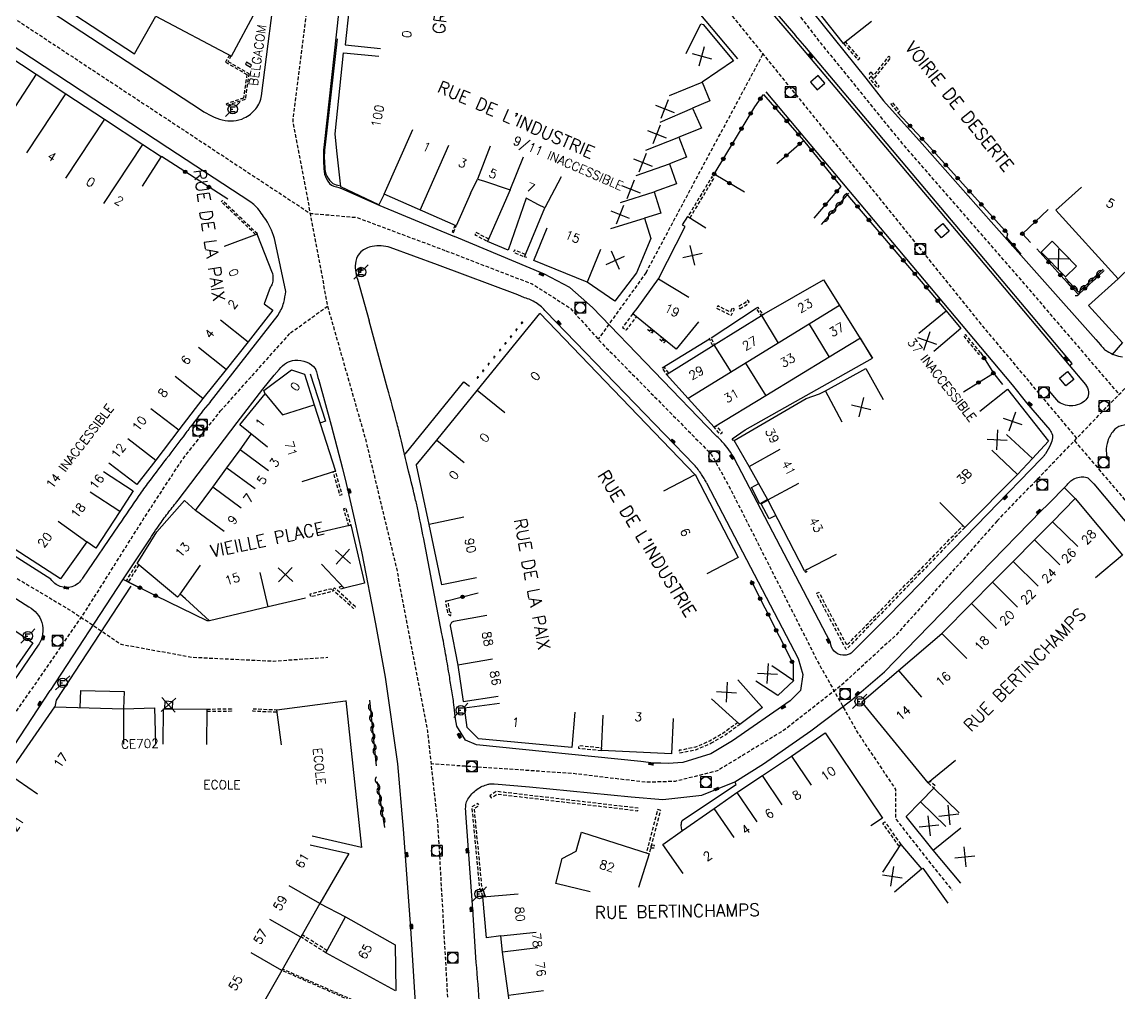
# Model space of a CAD drawing. Header units: millimetres. Extents: x 155999 to 157000, y 122000 to 123000.
# Drawn here: x 156388.5 to 156543.5, y 122399.7 to 122537 of the extents above; entities that cross this region are included whole.
import ezdxf
from ezdxf.enums import TextEntityAlignment as Align

# ---------------------------------------------------------------- set-up
doc = ezdxf.new("R2010")
doc.units = ezdxf.units.MM
doc.linetypes.add('DASHED', pattern=[0.75, 0.5, -0.25])
doc.layers.get('0').update_dxf_attribs({"linetype": 'CONTINUOUS'})
for name, color, linetype in [('W0001', 6, 'DASHED'), ('W0008', 7, 'CONTINUOUS'), ('W0017', 7, 'CONTINUOUS'), ('W0100', 7, 'CONTINUOUS'), ('W0112', 1, 'DASHED'), ('W0310', 3, 'CONTINUOUS'), ('W0322', 7, 'CONTINUOUS'), ('W0400', 7, 'CONTINUOUS'), ('W0420', 7, 'CONTINUOUS'), ('W0471', 7, 'CONTINUOUS'), ('W0984', 7, 'CONTINUOUS'), ('W0989', 7, 'CONTINUOUS'), ('W0991', 7, 'CONTINUOUS'), ('W1102', 7, 'CONTINUOUS')]:
    doc.layers.add(name, color=color, linetype=linetype)
doc.styles.get("Standard").update_dxf_attribs({"font": 'romans.shx', "width": 0.85})

# ---------------------------------------------------------------- blocks, each defined once
blk = doc.blocks.new('t322o')
at = {"color": 0, "linetype": 'Continuous'}
for radius in [0.25, 0.15]:
    blk.add_circle((0, 0), radius, dxfattribs=at)
blk = doc.blocks.new('T400')
for p, q in [((-0.15, 0.3), (0.15, 0.3)), ((-0.15, -0.25), (-0.15, 0.3)), ((-0.15, 0.15), (0.15, 0.15)), ((-0.15, 0), (0.15, 0)), ((0.15, 0.3), (0.15, -0.25)), ((-0.15, -0.15), (0.15, -0.15)), ((-0.15, -0.25), (-0.15, -0.3)), ((-0.15, -0.3), (0.15, -0.3)), ((0.15, -0.3), (0.15, -0.25))]:
    blk.add_line(p, q)
blk = doc.blocks.new('T420')
for p, q in [((0.75, 0.75), (-0.75, 0.75)), ((-0.75, 0.75), (-0.75, -0.75)), ((0.75, 0.75), (0.75, -0.75)), ((0.75, -0.75), (-0.75, -0.75))]:
    blk.add_line(p, q)
blk.add_ellipse((0, 0), major_axis=(-0.53, 0.53), ratio=1, start_param=3.926991, end_param=10.210176)
blk = doc.blocks.new('t991o')
at = {"color": 0, "linetype": 'Continuous'}
for p, q in [((-1, 1), (1, -1)), ((-1, -1), (1, 1))]:
    blk.add_line(p, q, dxfattribs=at)
blk = doc.blocks.new('t310o')
at = {"color": 0, "linetype": 'Continuous'}
for centre, start, end in [((-0.5, 0.38), 216.8699, 323.1304), ((0.5, -0.37), 36.8699, 143.1303)]:
    blk.add_arc(centre, 0.625, start, end, dxfattribs=at)
blk = doc.blocks.new('T471')
for p, q in [((-0.333334, 0.333334), (-0.333334, -0.333334)), ((-0.333334, 0.333334), (0.333334, 0.333334)), ((-0.333334, 0), (0, 0)), ((0.500001, 0.500001), (1.000002, 1.000002)), ((-0.500001, -0.500001), (-1.000002, -1.000002)), ((-0.333334, -0.333334), (0.333334, -0.333334))]:
    blk.add_line(p, q)
blk.add_ellipse((0, 0), major_axis=(0.471405, 0.471405), ratio=1, start_param=5.4977871438, end_param=11.780972451)

msp = doc.modelspace()

# ---------------------------------------------------------------- linework, layer by layer
at = {"layer": 'W0001', "flags": 128}
for points in [[(156499.08, 122773.13), (156495.41, 122753.34), (156470.42, 122681.22), (156460.25, 122652.24), (156441.16, 122598.69), (156438.63, 122591.79), (156435.59, 122580.56), (156432.54, 122569.33), (156426.77, 122523.01), (156429.23, 122509.94), (156431.69, 122496.81), (156431.69, 122496.81)], [(156294.54, 122598.73), (156429.23, 122509.94), (156435.82, 122509.36), (156448.41, 122504.65), (156448.41, 122504.65)], [(156537.57, 122478.15), (156523.89, 122494.47), (156500.07, 122524.06), (156472.91, 122557.6), (156467.03, 122563.77)], [(156478.22, 122563.65), (156483.08, 122557.1), (156490.96, 122547.53), (156501.22, 122534.18), (156512.79, 122519.93), (156530.15, 122499.96), (156543.53, 122484.34)], [(156526.3, 122466.45), (156547.35, 122488.3), (156570.71, 122513.16), (156604.47, 122550.88), (156610.46, 122558.37)], [(156476.7, 122501.57), (156493.24, 122532.49)], [(156448.41, 122504.65), (156460.61, 122499.96), (156465.96, 122496.56), (156470.34, 122491.69), (156485.92, 122475.88), (156488.6, 122471.01), (156501.02, 122446.44), (156506.62, 122436.47), (156511.96, 122428.5), (156511.96, 122424.34), (156517.39, 122417.42), (156519.91, 122414.27)], [(156476.7, 122501.57), (156469.93, 122492.15)], [(156426.45, 122493.03), (156431.69, 122496.81)], [(156431.69, 122496.81), (156437.04, 122478.04), (156441.42, 122459.79), (156445.81, 122436.68), (156447.27, 122423.3), (156448.94, 122393.73), (156448.45, 122384.24), (156447.24, 122375.24), (156444.07, 122363.07)], [(156416.54, 122481.96), (156426.45, 122493.03)], [(156287.57, 122336.11), (156313.3, 122351.35), (156328.55, 122363.1), (156337.93, 122370.63), (156345.09, 122379.81), (156366.45, 122409.65), (156381.7, 122430.76), (156397.55, 122453.8), (156405.64, 122466.65), (156411.15, 122475.1), (156416.54, 122481.96)], [(156537.24, 122477.8), (156562.27, 122448.3), (156596.2, 122408.73)], [(156371.08, 122468.3), (156395.71, 122453.61), (156402.51, 122449.02), (156412.62, 122447.19), (156424.02, 122446.64), (156431.73, 122447.19)], [(156526.3, 122466.45), (156512.08, 122450.37), (156504.29, 122443.21), (156496.26, 122436.91), (156486.75, 122431.11), (156480.81, 122429.63), (156476.74, 122429.5), (156466.36, 122430.74), (156446.31, 122432.1)]]:
    msp.add_lwpolyline(points, dxfattribs=at)
at = {"layer": 'W0008', "flags": 128}
for points in [[(156371.38, 122552.43), (156395.61, 122536.49), (156413.89, 122524.54, 0.088), (156416.81, 122523.16, 0.1667), (156419.93, 122523.42, 0.1161), (156421.55, 122524.71, 0.1342), (156422.36, 122526.56), (156424.68, 122544.62), (156426.64, 122560.27, -0.007), (156427.66, 122568.24, -0.0149), (156428.88, 122574.73, -0.0192), (156431.12, 122583.6, -0.0102), (156433.54, 122591.01, 0.0287), (156433.53, 122592.47, 0.1328), (156432.42, 122595.55, 0.0615), (156430.56, 122597.39), (156425.58, 122601.49), (156408.99, 122620.58, -0.0488), (156406, 122624.87, -0.0306), (156403.28, 122630.52, -0.0056), (156401.58, 122634.74), (156401.58, 122634.74)], [(156425.8, 122498.9), (156424.28, 122505.98, 0.0886), (156422.96, 122509.05, 0.0149), (156422.32, 122509.97, 0.0906), (156420.87, 122511.51), (156409.13, 122519.19), (156389.84, 122531.87), (156367.38, 122546.63), (156342.7, 122562.93), (156319.88, 122578.02), (156292.63, 122595.77), (156292.63, 122595.77)], [(156449.21, 122563.27), (156438.69, 122565.28, 0.1557), (156437.25, 122565.12, 0.2522), (156436.21, 122563.93), (156434.36, 122547.98), (156433.28, 122538.61), (156431.2, 122519.66, 0.0508), (156431.16, 122516.61, 0.2298), (156432.24, 122513.91, 0.0168), (156433.65, 122513.47), (156439.06, 122511.07), (156449.61, 122506.66), (156449.61, 122506.66)], [(156497.85, 122535.1), (156471.42, 122565.85), (156471.07, 122565.55), (156497.46, 122534.79), (156498.76, 122533.26), (156523.56, 122503.85), (156536.49, 122488.48), (156538.78, 122485.76, -0.142784), (156539.23, 122484.68, -0.178372), (156538.99, 122483.75, -0.12641), (156538.25, 122483.11, -0.093598), (156536.99, 122482.74, -0.08943), (156535.99, 122482.82, -0.086215), (156535.04, 122483.26), (156533.4, 122485.19)], [(156499.57, 122539.48), (156500.17, 122538.49), (156507.75, 122529.04), (156510.23, 122525.86), (156515.71, 122519.77), (156525.45, 122508.75), (156540.26, 122492.09), (156540.92, 122491.33, 0.036875), (156541.4, 122490.8, 0.046641), (156541.84, 122490.45, 0.057979), (156542.91, 122489.92, 0.060392), (156544.03, 122489.67, 0.127502)], [(156433.05, 122534.62), (156431.35, 122519.63, 0.0616), (156431.3, 122516.57, 0.2287), (156432.45, 122514.14, 0.0778), (156433.37, 122513.89), (156433.37, 122513.89)], [(156493.61, 122527.11), (156528.44, 122485.68), (156530.45, 122483.17), (156533.75, 122479.34, -0.06011), (156534.11, 122478.6, -0.123907), (156534.14, 122478.2, -0.064936), (156533.86, 122477.25, -0.043059), (156533.13, 122475.94, -0.023474), (156532.87, 122475.59, -0.021156), (156532.54, 122475.23), (156524.93, 122467.42), (156513.62, 122455.76), (156510.05, 122452.12), (156506.44, 122448.51), (156505.68, 122447.77, -0.083187), (156505.12, 122447.52, -0.083187), (156504.5, 122447.47, -0.183686), (156503.3, 122448.03, -0.183686), (156502.78, 122449.26), (156489.13, 122475.32, 0.029192), (156488.5, 122476.38, 0.029192), (156487.74, 122477.35, 0.019819), (156487.17, 122477.95, 0.019819), (156486.55, 122478.51), (156469.12, 122496.65), (156465.94, 122499.47), (156462.36, 122501.33), (156449.61, 122506.66)], [(156447.21, 122502.64), (156440.56, 122505.09, 0.1396), (156437.99, 122505.25, 0.1408), (156436.4, 122504.49, 0.1416), (156435.68, 122503.17, 0.1264), (156435.9, 122500.64), (156437.59, 122494.73), (156437.59, 122494.73)], [(156485.25, 122471.82, 0.015161), (156484.92, 122472.44, 0.015161), (156484.55, 122473.03, 0.018657), (156484.05, 122473.73, 0.018657), (156483.5, 122474.39), (156462.56, 122496.04, 0.040611), (156461.91, 122496.73, 0.040611), (156461.15, 122497.29, 0.037873), (156460.37, 122497.7, 0.037873), (156459.54, 122497.99), (156458.6, 122498.43), (156447.21, 122502.64)], [(156415.1, 122483.26), (156424.69, 122495.55, 0.042145), (156425.17, 122496.41, 0.042145), (156425.51, 122497.34, 0.021432), (156425.8, 122498.9)], [(156485.22, 122471.83), (156498.17, 122446.99), (156498.87, 122444.76), (156498.51, 122442.48), (156497.08, 122441.04), (156488.92, 122435.39), (156485.84, 122433.54), (156481.89, 122432.3), (156479.81, 122432.15), (156478.78, 122432.19), (156477.75, 122432.23), (156475.94, 122432.46), (156452.75, 122434.78), (156451.2, 122435.45), (156449.94, 122437.45), (156449.78, 122438.5), (156449.55, 122440.51, 0.002171), (156449.21, 122442.69, 0.002171), (156448.86, 122444.86, 0.00282), (156448.37, 122447.68, 0.00282), (156447.86, 122450.49), (156445.38, 122463.41, 0.003116), (156444.53, 122467.65, 0.007558), (156444.14, 122469.39, 0.000241), (156443.15, 122473.5, 0.000206), (156441.99, 122478.31, 0.005091), (156441.45, 122480.45, 0.002308), (156440.18, 122485.16), (156437.59, 122494.73)], [(156418.93, 122480.37), (156422.54, 122485.07), (156424.16, 122487.08), (156424.87, 122487.85, -0.10407), (156425.89, 122488.81, -0.119705), (156427.06, 122489.17, -0.113322), (156428.77, 122488.9, -0.134283), (156429.95, 122488.01, -0.090674), (156429.99, 122487.92, -0.005174), (156430.45, 122486.35), (156432.2, 122480.01), (156433.8, 122473.88), (156434.33, 122471.77), (156435.52, 122466.62), (156436.53, 122461.88), (156438.45, 122451.93), (156439.83, 122444.37), (156441.56, 122432.12), (156442.39, 122422.86), (156443.42, 122408.9), (156444.14, 122397.52, -0.009295)], [(156415.1, 122483.26, 0.017441), (156412.59, 122480.1, 0.001809), (156411.56, 122478.75, 0.000113), (156409.24, 122475.68, 0.000092), (156406.4, 122471.93, 0.010299), (156405.03, 122470.04, 0.004801), (156402.22, 122465.9), (156397.08, 122458.37, -0.095641), (156396.44, 122457.62, -0.095641), (156395.56, 122457.15, -0.162763), (156393.91, 122457.19, -0.162763), (156392.61, 122458.22), (156372.34, 122471.11)], [(156392.53, 122442.46), (156402.76, 122458.11), (156406.43, 122463.64, -0.006711), (156407.2, 122464.84, -0.006711), (156408.01, 122466.02, -0.009913), (156409.26, 122467.72, -0.009913), (156410.57, 122469.37), (156418.93, 122480.37)], [(156597.89, 122417.91), (156587.91, 122429.61), (156579.83, 122439.34), (156561.59, 122460.94), (156545.58, 122479.96, 0.11952), (156543.84, 122479.91, 0.15965), (156542.73, 122479.19, 0.086789), (156541.94, 122477.75, 0.094318), (156541.73, 122476.25, 0.049888), (156541.82, 122475.6, 0.043857), (156542.07, 122474.9)], [(156460.24, 122428.86), (156474.6, 122427.43), (156479.08, 122427.06), (156484.57, 122427.69), (156489.24, 122429.57), (156493.3, 122432.13), (156499.99, 122436.78), (156505.79, 122441.15), (156510.39, 122445.11), (156515.02, 122449.89), (156532.64, 122467.97), (156533.39, 122468.67), (156536.2, 122471.54, -0.069827), (156536.72, 122472.12, -0.082116), (156537.28, 122472.46, -0.072343), (156538.19, 122472.67, -0.087127), (156538.97, 122472.6, -0.120139), (156539.23, 122472.46, -0.03328), (156539.95, 122471.71), (156554.11, 122454.83), (156589.17, 122413.08)], [(156369.21, 122467.22), (156389.48, 122454.3, -0.100157), (156390.62, 122453.39, -0.100157), (156391.32, 122452.11, -0.114283), (156391.43, 122450.45, -0.114283), (156390.81, 122448.91), (156384.56, 122439.86), (156381.11, 122435.01), (156358.58, 122404), (156341.97, 122381.13, -0.0047), (156340.05, 122378.58, -0.008552), (156338.96, 122377.21, -0.00101), (156336.9, 122374.73, -0.001708), (156335.68, 122373.27, -0.026918), (156335.08, 122372.63, -0.010743), (156333.46, 122371.15, -0.080415), (156332.08, 122370.3, -0.105283), (156330.85, 122370.07, -0.070272), (156329.34, 122370.32, -0.058618), (156327.68, 122371.08, -0.096223), (156326.51, 122372.14, -0.078947), (156325.61, 122373.84), (156321.73, 122382)], [(156448.26, 122361.61, 0.010197), (156449.62, 122365.69, 0.022096), (156450.13, 122367.62, 0.003154), (156451.68, 122375.02, 0.01383), (156451.98, 122376.72, 0.010431), (156452.58, 122381.56, 0.011138), (156452.95, 122386.11, 0.007603), (156453, 122387.16, 0.001124), (156453.18, 122394.28, 0.01798), (156453.14, 122397.87, 0.010406), (156452.71, 122404.05), (156452.21, 122411.5), (156451.25, 122425.14, -0.070571), (156451.25, 122426.35, -0.104825), (156451.53, 122427.13, -0.094487), (156452.8, 122428.5, -0.10187), (156454.38, 122429.22, -0.033483), (156454.87, 122429.3, -0.045855), (156455.23, 122429.3), (156460.24, 122428.86)]]:
    msp.add_lwpolyline(points, format="xyb", dxfattribs=at)
for points in [[(156449.21, 122563.27), (156463.43, 122560.79), (156464.98, 122560.49), (156465.03, 122561.01), (156468, 122557.54), (156489.64, 122531.76)], [(156536.53, 122488.41), (156536.89, 122488.71), (156523.93, 122504.15), (156499.12, 122533.57), (156497.82, 122535.1)], [(156485.88, 122492.34), (156492.27, 122496.53)], [(156478.99, 122488.1), (156485.66, 122492.22)], [(156489.06, 122477.82), (156488.85, 122478.07), (156490.69, 122479.32), (156508.72, 122489.48)], [(156429.22, 122487.27), (156431.4, 122480.56), (156430.62, 122480.27)], [(156442.67, 122475.89), (156450.97, 122486.13), (156451.73, 122485.5)], [(156493.86, 122469.49), (156492.76, 122468.88), (156491.62, 122471.17), (156492.62, 122471.73)], [(156495.04, 122467.23), (156494.08, 122466.74), (156492.96, 122468.88), (156493.92, 122469.38)], [(156415.03, 122452.34), (156414.7, 122452.33), (156407.41, 122455.88), (156402.81, 122458.17)], [(156403.88, 122457.24), (156393.36, 122441.13), (156393.17, 122440.18)], [(156385.71, 122432.12), (156392.51, 122442.5)]]:
    msp.add_lwpolyline(points, dxfattribs=at)
at = {"layer": 'W0017', "flags": 128}
for points in [[(156501.03, 122529.42), (156499.93, 122528.49), (156500.86, 122527.4), (156501.96, 122528.34)], [(156519.55, 122507.43), (156518.44, 122506.49), (156517.52, 122507.58), (156518.64, 122508.51)], [(156536.26, 122487.56), (156537.17, 122486.47), (156536.04, 122485.54), (156535.14, 122486.63)]]:
    msp.add_lwpolyline(points, close=True, dxfattribs=at)
for points in [[(156544.04, 122491.67), (156542.54, 122489.94)], [(156537.35, 122469.64), (156535.76, 122471.19)], [(156396.74, 122440.08), (156396.82, 122442.48), (156402.96, 122442.35), (156402.85, 122439.91)], [(156430.6, 122412.36), (156434.25, 122410.48)]]:
    msp.add_lwpolyline(points, dxfattribs=at)
msp.add_lwpolyline([(156481.84, 122422.68, -0.051603), (156481.73, 122423, -0.051603), (156481.68, 122423.33, -0.065925), (156481.74, 122423.98, -0.192471), (156481.87, 122424.17), (156489.44, 122429.2), (156489.24, 122429.57)], format="xyb", dxfattribs=at)
at = {"layer": 'W0100'}
for p, q in [((156419.32, 122476.5), (156420.91, 122478.72)), ((156417.44, 122473.96), (156419.32, 122476.5)), ((156415.46, 122471.21), (156417.44, 122473.96)), ((156413.04, 122467.94), (156415.46, 122471.21)), ((156407.55, 122464.9), (156411.47, 122469.35)), ((156411.47, 122469.35), (156413.04, 122467.94)), ((156404.78, 122460.44), (156407.55, 122464.9)), ((156410.47, 122455.7), (156404.78, 122460.44)), ((156410.86, 122456.1), (156410.47, 122455.7)), ((156411.6, 122455.43), (156410.86, 122456.1)), ((156415.03, 122452.34), (156411.6, 122455.43)), ((156428.57, 122455.53), (156423.3, 122454.32)), ((156423.3, 122454.32), (156415.03, 122452.34))]:
    msp.add_line(p, q, dxfattribs=at)
at = {"layer": 'W0100', "flags": 128}
for points in [[(156380.24, 122554.35), (156377.48, 122550.18), (156394.91, 122538.69), (156404.43, 122532.51), (156407.41, 122537.81), (156418.13, 122532.18), (156421.57, 122538.58), (156422.77, 122543.76), (156424.57, 122556.94), (156425.4, 122562.3), (156416.98, 122566.95), (156412.63, 122568.52), (156412.63, 122568.52)], [(156448.8, 122560.99), (156437.33, 122563.19), (156435.63, 122547.71), (156435.14, 122542.92), (156434.7, 122538.56), (156434.18, 122533.78), (156439.16, 122533.25), (156439.16, 122533.25)], [(156508.54, 122537.04), (156504.62, 122533.94), (156500.65, 122538.94), (156502.99, 122542.61), (156504.77, 122541.48), (156509.28, 122548), (156507.96, 122548.81)], [(156363.42, 122541.45), (156366.14, 122545.65), (156370.49, 122542.84), (156375.5, 122539.52), (156380.94, 122535.92), (156386.39, 122532.35), (156390.54, 122529.62), (156394.72, 122526.85), (156400.16, 122523.24), (156405.59, 122519.68), (156408.2, 122517.96), (156405.49, 122513.76), (156405.49, 122513.76)], [(156482.39, 122532.54), (156484.46, 122536.75), (156484.75, 122536.63), (156489.05, 122531.52), (156484.63, 122528.5), (156485.7, 122525.86), (156483.28, 122524.82), (156484.53, 122521.97), (156481.33, 122520.69), (156482.42, 122517.86), (156480.01, 122516.94), (156480.98, 122514.1), (156477.84, 122512.96), (156478.78, 122509.98), (156476.49, 122509.25), (156477.37, 122506.37), (156475.36, 122501.51), (156472.27, 122497.5), (156468.36, 122500.2), (156460.83, 122503.26), (156462.71, 122507.89)], [(156451.9, 122512.74), (156449.88, 122508.16), (156439.71, 122512.66), (156438.94, 122511.16), (156433.55, 122513.69), (156433.01, 122518.77), (156432.79, 122521.18), (156433.96, 122532.65), (156438.93, 122532.14), (156438.93, 122532.14)], [(156420.79, 122530.62), (156420.93, 122530.89), (156420.24, 122531.3), (156420.09, 122531.03), (156420.79, 122530.62), (156420.79, 122530.62)], [(156454.68, 122519.45), (156452.87, 122514.79), (156453.71, 122514.52), (156457.51, 122513.28), (156454.31, 122505.98)], [(156451.9, 122512.74), (156452.87, 122514.79)], [(156538.25, 122513.66), (156534.62, 122510.37), (156543.41, 122500.7), (156539.24, 122496.91), (156544.04, 122491.63)], [(156459.84, 122503.69), (156459.52, 122503.79), (156462.38, 122510.7), (156461.51, 122511.16), (156459.74, 122512.09), (156457.2, 122504.74), (156454.31, 122505.98)], [(156481.87, 122508.3), (156482.61, 122509.48), (156485.16, 122507.9)], [(156484.13, 122494.59), (156480.97, 122490.72), (156474.82, 122495.74), (156475.46, 122496.51), (156478.46, 122500.7), (156482.22, 122508.1), (156481.87, 122508.29)], [(156423.93, 122501.46), (156421.74, 122507.01), (156417.07, 122505.25), (156417.07, 122505.25)], [(156436.6, 122501.95), (156436.43, 122502.18), (156435.96, 122501.81), (156436.13, 122501.57), (156436.6, 122501.95), (156436.6, 122501.95)], [(156478.46, 122500.7), (156482.73, 122498.11)], [(156479.6, 122487.16), (156486.34, 122491.36), (156493.01, 122495.51), (156493.41, 122495.73), (156501.78, 122500.52), (156508.72, 122489.48), (156506.99, 122492.31), (156502.58, 122489.63), (156493.61, 122484.13), (156486.32, 122479.69), (156482.66, 122483.78), (156479.59, 122487.17)], [(156444.22, 122474.34), (156447.15, 122477.89), (156452.84, 122484.88), (156461.67, 122495.8)], [(156461.67, 122495.82), (156483.63, 122472.99)], [(156515.26, 122493.01), (156519.13, 122496.17), (156521.17, 122493.67), (156517.36, 122490.42)], [(156423.2, 122476.87), (156419.31, 122480.02), (156421.61, 122482.85), (156422.86, 122484.41), (156422.71, 122484.9), (156426.6, 122487.8)], [(156426.59, 122487.82), (156428.44, 122487.2), (156429.79, 122482.85), (156432.8, 122473.51), (156428.04, 122471.97)], [(156503.54, 122461.7), (156499.11, 122459.4), (156493.9, 122469.43), (156491.28, 122474.14), (156489.13, 122477.84), (156499.34, 122483.74), (156501.2, 122484.4), (156502.05, 122484.84), (156507.76, 122488.01), (156510.19, 122483.63)], [(156523.85, 122481.95), (156527.77, 122485.06), (156533.58, 122477.72), (156531.29, 122475.27), (156529.18, 122473.01), (156521.74, 122465.54), (156518.2, 122469.08)], [(156414.08, 122483.75), (156410.69, 122479.32), (156407.43, 122475.06), (156404.76, 122471.59), (156400.79, 122474.63)], [(156400.03, 122473.44), (156404.23, 122470.72), (156402.35, 122467.81), (156398.95, 122462.59), (156397.68, 122463.49), (156393.94, 122458.26), (156383.34, 122465.11), (156386.05, 122469.31)], [(156452.72, 122458.42), (156447.83, 122457.4), (156446.04, 122465.97), (156444.24, 122474.33)], [(156483.64, 122473.03), (156489.73, 122461.28), (156485.29, 122458.98)], [(156520.44, 122432.6), (156516.58, 122429.42), (156507.18, 122440.86), (156512.38, 122445.32), (156518.48, 122450.53), (156522.67, 122454.79), (156525.67, 122457.8), (156528.59, 122460.74), (156531.6, 122463.76), (156534.13, 122466.34), (156537.35, 122469.64), (156544.04, 122461.63), (156540.2, 122458.43)], [(156430.13, 122464.75), (156435, 122465.89), (156436.93, 122457.66), (156434.03, 122456.94), (156430.86, 122460.36)], [(156379.59, 122450.73), (156382.37, 122454.88), (156385.76, 122452.62), (156385.87, 122452.11), (156390.04, 122449.23), (156387.12, 122445.04), (156383.81, 122440.29), (156378.87, 122433.87), (156374.91, 122436.92)], [(156494.49, 122446.03), (156497.56, 122443.91), (156495.32, 122441.76), (156492.2, 122443.78)], [(156493.13, 122440.07), (156492.99, 122440.24), (156489.67, 122443.99)], [(156425.18, 122434.81), (156424.54, 122439.76), (156434.24, 122441.02)], [(156434.26, 122441.08), (156436.5, 122420.3), (156429.53, 122421.88)], [(156466.65, 122439.4), (156466.19, 122434.42), (156453, 122435.63), (156451.42, 122437.25), (156451.04, 122440.01), (156456, 122440.68)], [(156493.13, 122440.06), (156489.93, 122437.7), (156485.96, 122441.29)], [(156375.09, 122405.22), (156370.95, 122408.02), (156373.7, 122412.09), (156380.75, 122422.33), (156386.6, 122430.72), (156393.17, 122440.18), (156402.85, 122439.91), (156407.26, 122440.01), (156407.38, 122435.01)], [(156408.47, 122434.91), (156408.52, 122439.91), (156414.63, 122439.86), (156414.58, 122434.86)], [(156480.55, 122438.52), (156480.31, 122433.52), (156470.42, 122434), (156470.66, 122438.99)], [(156481.93, 122416.63), (156479.05, 122420.73), (156481.84, 122422.68), (156486.31, 122425.78), (156489.53, 122428.04), (156493.15, 122430.45), (156497.23, 122433.21), (156501.99, 122436.5), (156510.12, 122424.45), (156508.47, 122423.33)], [(156519.07, 122423.26), (156515.48, 122426.74), (156517.36, 122428.68), (156520.95, 122425.2)], [(156517.29, 122419.92), (156513.47, 122424.66), (156515.48, 122426.74)], [(156468.82, 122414.02), (156463.97, 122415.21), (156464.83, 122418.75), (156466.81, 122419.76), (156467.56, 122422.46)], [(156467.6, 122422.45), (156477.16, 122419.41), (156475.64, 122414.64)], [(156521.17, 122415.24), (156517.29, 122419.92), (156521.16, 122423.08)], [(156429.25, 122420.68), (156434.72, 122419.44), (156430.6, 122412.36), (156427.9, 122407.62)], [(156510.15, 122416.81), (156512.69, 122420.73), (156515.62, 122417.27)], [(156511.8, 122414.04), (156515.62, 122417.27), (156515.8, 122417.38), (156519.36, 122412.43)], [(156456.84, 122381.75), (156455.85, 122382.05), (156455.72, 122389.08), (156458.52, 122389.13), (156458.05, 122393.62), (156457.26, 122399.36), (156456.43, 122405.5), (156456.18, 122407.8), (156454.16, 122407.54), (156453.65, 122413.32), (156458.63, 122413.76)], [(156441.33, 122400.13), (156441.27, 122400.03), (156431.45, 122405.41), (156434.25, 122410.48), (156441.23, 122406.51), (156441.33, 122400.08)], [(156427.9, 122407.65), (156425.25, 122402.91), (156420.55, 122394.77), (156416.22, 122397.27)]]:
    msp.add_lwpolyline(points, dxfattribs=at)
for points in [[(156535.95, 122500.95), (156532.53, 122504.45), (156534.1, 122506), (156537.53, 122502.49)], [(156408.73, 122441), (156409.76, 122440.95), (156409.72, 122439.9), (156408.69, 122439.91)]]:
    msp.add_lwpolyline(points, close=True, dxfattribs=at)
for points in [[(156423.93, 122501.46, -0.12273), (156423.85, 122499.96, -0.069772), (156423.59, 122499.44), (156422.73, 122497.14), (156423.97, 122496.23), (156420.47, 122491.78), (156417.36, 122487.85), (156414.08, 122483.75), (156410.18, 122486.87)], [(156454.21, 122453.08), (156449.51, 122452.22, 0.097508), (156449.31, 122452.15, 0.097508), (156449.15, 122452, 0.094632), (156449.05, 122451.82, 0.094632), (156449.04, 122451.61), (156450.08, 122446.08), (156450.86, 122440.92), (156455.81, 122441.67)]]:
    msp.add_lwpolyline(points, format="xyb", dxfattribs=at)
at = {"layer": 'W0112'}
for p, q in [((156417.82, 122532.34), (156417.28, 122531.31)), ((156418.04, 122532.23), (156417.62, 122531.4)), ((156417.28, 122531.31), (156420.29, 122529.58)), ((156417.62, 122531.4), (156420.57, 122529.71)), ((156420.29, 122529.58), (156419.82, 122526.23)), ((156420.57, 122529.71), (156420.05, 122526.04)), ((156419.82, 122526.23), (156417.42, 122525.44)), ((156420.05, 122526.04), (156417.49, 122525.2)), ((156417.49, 122525.2), (156417.42, 122525.44)), ((156416.67, 122511.58), (156416.84, 122511.76)), ((156421.52, 122506.93), (156416.67, 122511.58)), ((156421.78, 122507.03), (156416.84, 122511.76)), ((156449.73, 122508.23), (156449.3, 122507.35)), ((156449.3, 122507.35), (156449.49, 122507.25)), ((156449.49, 122507.25), (156449.88, 122508.16)), ((156421.74, 122507.01), (156421.78, 122507.03))]:
    msp.add_line(p, q, dxfattribs=at)
at = {"layer": 'W0112', "flags": 128}
for points in [[(156506.63, 122531.64), (156506.9, 122531.88), (156504.89, 122534.17), (156504.62, 122533.94)], [(156508.5, 122529.9), (156508.22, 122529.68), (156508.63, 122529.18), (156508.91, 122528.96), (156511.27, 122531.93), (156510.99, 122532.15), (156508.86, 122529.46)], [(156511.28, 122525.38), (156512.3, 122524.15), (156512.57, 122524.37), (156511.56, 122525.61)], [(156486.67, 122496.54), (156488.45, 122495.64), (156488.74, 122495.5), (156489.19, 122496.39), (156488.87, 122496.55), (156488.58, 122495.97), (156486.83, 122496.86)], [(156489.95, 122496.44), (156490.94, 122497.04), (156491.26, 122497.44), (156490.98, 122497.66), (156490.7, 122497.31), (156489.77, 122496.75)], [(156474.82, 122495.74), (156473.37, 122493.82), (156473.91, 122493.41), (156475.37, 122495.32)], [(156524, 122490.2), (156521.85, 122492.8), (156521.57, 122492.58), (156523.72, 122489.98)], [(156486.32, 122479.69), (156486.59, 122479.92), (156487.45, 122478.92), (156487.18, 122478.68)], [(156432.8, 122473.51), (156432.45, 122473.41), (156433.4, 122470.09), (156433.74, 122470.19)], [(156499.11, 122459.4), (156499.22, 122459.22), (156499.52, 122459.4), (156499.41, 122459.58)], [(156432.47, 122456.55), (156432.43, 122456.75), (156435.38, 122454.07), (156435.62, 122454.33), (156432.67, 122457.01), (156432.43, 122456.75), (156432.09, 122456.82), (156429.21, 122456.11), (156429.3, 122455.76)], [(156485.87, 122435.02), (156487.72, 122436.1), (156489.93, 122437.7), (156489.72, 122437.99), (156487.53, 122436.4), (156485.71, 122435.34), (156483.7, 122434.47), (156481.68, 122434.06), (156481.38, 122434.05), (156481.39, 122433.69), (156481.72, 122433.71), (156483.81, 122434.13)], [(156470.42, 122434), (156470.46, 122434.35), (156467.18, 122434.67), (156467.14, 122434.32)], [(156454.61, 122427.6), (156454.81, 122427.3), (156455.61, 122427.85), (156475.55, 122425.49), (156475.59, 122425.84), (156455.52, 122428.21)], [(156516.58, 122429.42), (156517.36, 122428.68), (156517.6, 122428.93), (156516.83, 122429.68)], [(156478.77, 122425.53), (156478.34, 122425.65), (156476.73, 122419.52), (156477.16, 122419.41)], [(156510.15, 122423.72), (156510.44, 122423.92), (156512.69, 122420.73), (156512.4, 122420.52)], [(156425.25, 122402.91), (156425.34, 122403.11), (156441.25, 122396.11), (156441.16, 122395.9)]]:
    msp.add_lwpolyline(points, close=True, dxfattribs=at)
for points in [[(156508.53, 122529.31), (156508.24, 122529.07), (156509.38, 122527.67), (156509.65, 122527.9), (156508.53, 122529.31)], [(156482.91, 122509.3), (156486.32, 122514.94), (156486.01, 122515.12), (156482.61, 122509.48)], [(156454.48, 122506.29), (156452.68, 122507.24), (156452.52, 122506.92), (156454.31, 122505.98)], [(156459.66, 122504.12), (156458.09, 122504.75), (156457.96, 122504.42), (156459.52, 122503.79), (156459.65, 122504.12)], [(156493.19, 122495.64), (156493.01, 122495.51), (156492.27, 122496.53), (156492.45, 122496.66), (156493.21, 122495.62)], [(156477.75, 122493.34), (156477.49, 122493.02), (156476.93, 122493.46), (156477.2, 122493.79)], [(156477.6, 122493.47), (156477.46, 122493.3), (156477.21, 122493.49), (156477.35, 122493.67)], [(156479.48, 122491.93), (156479.23, 122491.62), (156478.63, 122492.11), (156478.89, 122492.42)], [(156479.33, 122492.06), (156479.2, 122491.9), (156478.92, 122492.13), (156479.04, 122492.29)], [(156486.13, 122491.23), (156485.65, 122492.23), (156485.88, 122492.34), (156486.34, 122491.36), (156486.12, 122491.25)], [(156479.9, 122487.35), (156479.3, 122488.19), (156479.01, 122487.98), (156479.59, 122487.17), (156479.9, 122487.35)], [(156434.64, 122465.81), (156435, 122465.85), (156434.3, 122468.26), (156433.96, 122468.16), (156434.66, 122465.75)], [(156521.74, 122465.54), (156504.98, 122448.27), (156500.8, 122456.2), (156501.12, 122456.37), (156505.06, 122448.87), (156521.48, 122465.8)], [(156405.02, 122460.24), (156403.52, 122457.81), (156403.28, 122458.01), (156404.78, 122460.44)], [(156434.03, 122456.94), (156433.46, 122456.8), (156433.38, 122457.14), (156433.75, 122457.24)], [(156448.98, 122453.61), (156448.7, 122455.19)], [(156414.63, 122439.86), (156418.1, 122439.89), (156418.1, 122439.54), (156414.62, 122439.5)], [(156424.52, 122439.41), (156421.14, 122439.54), (156421.15, 122439.9), (156424.54, 122439.76)], [(156453.99, 122413.35), (156453.5, 122414.78), (156452.44, 122425.83), (156453.12, 122426.22), (156452.94, 122426.53), (156452.06, 122426.03), (156453.15, 122414.71), (156453.64, 122413.3), (156453.97, 122413.41)], [(156477.36, 122420.26), (156477.89, 122420.24), (156477.91, 122420.59), (156477.38, 122420.62), (156477.38, 122420.26)], [(156431.45, 122405.41), (156427.9, 122407.65), (156428.1, 122407.98)], [(156431.64, 122405.71), (156428.09, 122407.95)]]:
    msp.add_lwpolyline(points, dxfattribs=at)
for points in [[(156458.5, 122493.46, 0.977486), (156458.31, 122493.5, 1.023033)], [(156459.27, 122494.42, 0.977486), (156459.07, 122494.47, 1.023033)], [(156457.71, 122492.48, 0.977486), (156457.52, 122492.52, 1.023033)], [(156456.18, 122490.57, 0.977486), (156455.99, 122490.62, 1.023033)], [(156456.95, 122491.51, 0.977486), (156456.75, 122491.55, 1.023033)], [(156454.57, 122488.6, 0.977486), (156454.38, 122488.64, 1.023033)], [(156455.37, 122489.59, 0.977486), (156455.17, 122489.63, 1.023033)], [(156453.79, 122487.65, 0.977486), (156453.6, 122487.69, 1.023033)], [(156453.03, 122486.69, 0.977486), (156452.83, 122486.74, 1.023033)]]:
    msp.add_lwpolyline(points, format="xyb", close=True, dxfattribs=at)
for points in [[(156448.7, 122455.16), (156448.35, 122455.1), (156448.63, 122453.54, 0.089407), (156448.69, 122453.39, 0.075226), (156448.82, 122453.23, 0.065662), (156448.95, 122453.14, 0.065662), (156449.1, 122453.09), (156449.17, 122453.43, -0.131906), (156449.05, 122453.5)], [(156449, 122453.57, 283647.172671), (156449, 122453.57, 0.075226), (156449.05, 122453.5)]]:
    msp.add_lwpolyline(points, format="xyb", dxfattribs=at)
at = {"layer": 'W0310', "flags": 128}
for points in [[(156505.31, 122512.81), (156504.73, 122512.14), (156501.45, 122508.36)], [(156541.29, 122502.04), (156537.81, 122498.78), (156535.9, 122500.82)], [(156437.6, 122441.13), (156438.57, 122431.84)], [(156438.72, 122429.58), (156439.72, 122423.11)]]:
    msp.add_lwpolyline(points, dxfattribs=at)
at = {"layer": 'W0322'}
msp.add_line((156417.62, 122511.95), (156408.21, 122517.97), dxfattribs=at)
at = {"layer": 'W0322', "flags": 128}
for points in [[(156490.61, 122512.91), (156486.32, 122515.49), (156492.05, 122525), (156493.3, 122526.76)], [(156493.31, 122526.76), (156498.95, 122520.24)], [(156529.72, 122504.19), (156527.7, 122506.54), (156527.81, 122507.04), (156516.32, 122519.81), (156512.3, 122524.15)], [(156495.18, 122516.97), (156498.95, 122520.24), (156504.24, 122513.73), (156503.66, 122513.06), (156500.39, 122509.28)], [(156504.95, 122512.8), (156519.13, 122496.17)], [(156531.04, 122505.82), (156529.88, 122507.06), (156533.52, 122510.48)], [(156541.44, 122501.88), (156537.8, 122498.46), (156535.73, 122500.66), (156531.92, 122504.93)], [(156524, 122490.2), (156525.78, 122487.36)], [(156521.55, 122484.7), (156525.78, 122487.36), (156527.07, 122485.76)], [(156407.41, 122455.88), (156403.52, 122457.81)], [(156491.5, 122458.09), (156497.48, 122446.23), (156497.51, 122444.06)], [(156448.35, 122455.1), (156452.99, 122456.28)]]:
    msp.add_lwpolyline(points, dxfattribs=at)
at = {"layer": 'W1102'}
for p, q in [((156390.54, 122529.62), (156385.04, 122521.26)), ((156480, 122526.61), (156484.63, 122528.5)), ((156389.22, 122518.49), (156394.72, 122526.85)), ((156478.7, 122522.81), (156483.28, 122524.82)), ((156400.16, 122523.24), (156394.66, 122514.89)), ((156439.71, 122512.66), (156443.75, 122521.81)), ((156400.09, 122511.32), (156405.59, 122519.68)), ((156476.67, 122518.89), (156481.33, 122520.69)), ((156444.8, 122510.41), (156448.84, 122519.56)), ((156457.51, 122513.28), (156459.4, 122517.91)), ((156475.28, 122515.31), (156480.01, 122516.94)), ((156464.71, 122515.12), (156462.38, 122510.7)), ((156473.07, 122511.47), (156477.84, 122512.96)), ((156471.71, 122507.79), (156476.49, 122509.25)), ((156470.24, 122504.83), (156468.36, 122500.2)), ((156543.41, 122500.7), (156547.01, 122504.18)), ((156504.05, 122496.91), (156482.66, 122483.78)), ((156416.55, 122494.88), (156420.47, 122491.78)), ((156493.01, 122495.51), (156495.35, 122491.58)), ((156499.74, 122494.27), (156502.58, 122489.63)), ((156417.36, 122487.85), (156413.44, 122490.96)), ((156488.73, 122487.51), (156486.34, 122491.36)), ((156490.77, 122488.77), (156493.61, 122484.13)), ((156422.86, 122484.41), (156425.33, 122481.44)), ((156456.72, 122481.73), (156452.84, 122484.88)), ((156504.42, 122480.44), (156502.05, 122484.84)), ((156425.33, 122481.44), (156429.79, 122482.85)), ((156406.73, 122482.36), (156410.69, 122479.32)), ((156403.46, 122478.1), (156407.43, 122475.06)), ((156447.15, 122477.89), (156451.01, 122474.72)), ((156531.29, 122475.27), (156527.64, 122478.68)), ((156423.36, 122473.55), (156419.32, 122476.5)), ((156491.28, 122474.14), (156495.63, 122476.61)), ((156525.58, 122476.48), (156529.18, 122473.01)), ((156417.44, 122473.96), (156421.48, 122471.02)), ((156479.2, 122470.73), (156483.64, 122473.03)), ((156493.9, 122469.43), (156498.3, 122471.79)), ((156402.35, 122467.81), (156398.15, 122470.53)), ((156419.5, 122468.26), (156415.46, 122471.21)), ((156417.06, 122464.96), (156413.04, 122467.94)), ((156450.93, 122467), (156446.04, 122465.97)), ((156393.62, 122466.4), (156397.68, 122463.49)), ((156534.13, 122466.34), (156537.7, 122462.84)), ((156535.15, 122460.24), (156531.6, 122463.76)), ((156532.13, 122457.21), (156528.59, 122460.74)), ((156410.86, 122456.1), (156413.72, 122460.19)), ((156423.3, 122454.32), (156422.16, 122459.18)), ((156525.67, 122457.8), (156529.21, 122454.27)), ((156526.22, 122451.27), (156522.67, 122454.79)), ((156522.04, 122447.02), (156518.48, 122450.53)), ((156455, 122446.92), (156450.08, 122446.08)), ((156512.38, 122445.32), (156515.64, 122441.52)), ((156402.85, 122439.91), (156402.84, 122434.91)), ((156497.23, 122433.21), (156500.05, 122429.08)), ((156386.6, 122430.72), (156390.71, 122427.87)), ((156495.93, 122426.3), (156493.15, 122430.45)), ((156489.53, 122428.04), (156492.35, 122423.91)), ((156489.17, 122421.68), (156486.31, 122425.78)), ((156430.6, 122412.36), (156426.27, 122414.85)), ((156427.9, 122407.62), (156423.55, 122410.09)), ((156456.18, 122407.8), (156461.16, 122408.34)), ((156425.25, 122402.91), (156420.91, 122405.38)), ((156461.4, 122406.1), (156456.43, 122405.5)), ((156462.22, 122400.03), (156457.26, 122399.36))]:
    msp.add_line(p, q, dxfattribs=at)

# ---------------------------------------------------------------- block references
at = {"layer": 'W0310'}
for p, rotation in [((156504.53, 122511.91), 229.1149748061425), ((156502.48, 122509.55), 229.1149748061425), ((156503.5, 122510.73), 229.1149748061425), ((156540.34, 122501.15), 223.1674284268816), ((156536.97, 122499.67), 133.1674284270119), ((156538.05, 122499.01), 223.1674284268816), ((156539.2, 122500.08), 223.1674284268816), ((156437.76, 122439.63), 275.9583880636302), ((156437.92, 122438.07), 275.9583880636302), ((156438.08, 122436.51), 275.9583880636302), ((156438.24, 122434.96), 275.9583880636302), ((156438.41, 122433.4), 275.9583880636302), ((156438.76, 122429.3), 278.8240147997877), ((156439, 122427.75), 278.8240147997877), ((156439.24, 122426.2), 278.8240147997877), ((156439.48, 122424.65), 278.8240147997877)]:
    msp.add_blockref('t310o', p, dxfattribs=dict(at, rotation=rotation))
at = {"layer": 'W0322'}
for p, rotation in [((156492.86, 122526.14), 54.58049329383168), ((156491.48, 122524.06), 58.96939037903572), ((156494.94, 122524.87), 310.8997288496232), ((156496.58, 122522.98), 310.8997288496232), ((156490.19, 122521.91), 58.96939037903572), ((156498.22, 122521.09), 310.8997288496232), ((156514, 122522.31), 132.8724635735367), ((156488.9, 122519.77), 58.96939037903572), ((156498.4, 122519.76), 40.89972884971062), ((156515.7, 122520.48), 132.8724635735367), ((156496.51, 122518.12), 40.89972884971062), ((156500.07, 122518.87), 309.0984007999678), ((156517.38, 122518.63), 131.9619680239128), ((156487.61, 122517.63), 58.96939037903572), ((156501.65, 122516.93), 309.0984007999678), ((156519.06, 122516.77), 131.9619680239128), ((156411.58, 122515.81), 147.4415253507583), ((156486.32, 122515.49), 148.9693903790804), ((156503.22, 122514.99), 309.0984007999678), ((156520.73, 122514.91), 131.9619680239128), ((156414.95, 122513.66), 147.4415253507583), ((156488.47, 122514.2), 148.9693903790804), ((156503.66, 122513.06), 229.1149748060607), ((156522.4, 122513.06), 131.9619680239128), ((156502.03, 122511.17), 229.1149748061425), ((156506.57, 122510.9), 310.4522494528031), ((156524.07, 122511.2), 131.9619680239128), ((156508.19, 122508.99), 310.4522494528031), ((156525.74, 122509.34), 131.9619680239128), ((156531.7, 122508.77), 43.16576847792471), ((156509.82, 122507.09), 310.4522494528031), ((156527.41, 122507.48), 131.9619680239128), ((156529.88, 122507.06), 43.16576847792471), ((156528.61, 122505.48), 130.6630087733508), ((156511.44, 122505.19), 310.4522494528031), ((156513.06, 122503.29), 310.4522494528031), ((156533.59, 122503.06), 131.7296130919456), ((156514.68, 122501.38), 310.4522494528031), ((156535.25, 122501.2), 131.7296130919456), ((156540.54, 122501.03), 223.167428426863), ((156516.31, 122499.48), 310.4522494528031), ((156536.95, 122499.36), 133.1674284269713), ((156538.71, 122499.32), 223.167428426863), ((156517.93, 122497.58), 310.4522494528031), ((156524.45, 122489.48), 302.153533548593), ((156525.78, 122487.36), 32.15353354850119), ((156523.67, 122486.03), 32.15353354850119), ((156491.7, 122457.69), 296.7679348326597), ((156405.19, 122457.02), 152.8374592649469), ((156407.41, 122455.88), 152.8374592649469), ((156450.78, 122455.72), 14.32680595227922), ((156492.83, 122455.46), 296.7679348326597), ((156493.95, 122453.22), 296.7679348326597), ((156495.08, 122450.99), 296.7679348326597), ((156496.21, 122448.76), 296.7679348326597), ((156497.33, 122446.53), 296.7679348326597)]:
    msp.add_blockref('t322o', p, dxfattribs=dict(at, rotation=rotation))
at = {"layer": 'W0400'}
for p, rotation in [((156499.97, 122532.22), 223.6567588991079), ((156461.95, 122501.32), 69.19453701562587), ((156464.38, 122494.44), 222.1628842193666), ((156536.06, 122489.36), 41.7117120933803), ((156530.96, 122482.99), 44.48628067428285), ((156480.49, 122477.72), 47.96614525173745), ((156488.84, 122475.54), 36.8398070844273), ((156434.77, 122470.72), 20.70813008541509), ((156527.45, 122469.77), 133.7116374100911), ((156532.19, 122467.78), 132.4528725365698), ((156394.77, 122457), 258.1874606086729), ((156391.49, 122449.92), 165.2322307119703), ((156502.47, 122449.52), 28.023334148697), ((156506.57, 122442.04), 316.0921248496849), ((156391.04, 122440.62), 328.8128854133273), ((156496.06, 122440.13), 299.4412794955715), ((156450.32, 122436.1), 29.53556722630749), ((156477.42, 122432.12), 83.11710397562274), ((156486.67, 122428.55), 109.9581682083022), ((156442.85, 122419.26), 185.9268479359467), ((156451.45, 122419.82), 187.1688120828908), ((156452.03, 122411.52), 184.0354488784132), ((156443.54, 122409.09), 180.67810061233)]:
    msp.add_blockref('T400', p, dxfattribs=dict(at, rotation=rotation))
at = {"layer": 'W0420'}
for p in [(156497.11, 122527.08), (156515.43, 122504.89), (156467.4, 122496.58), (156532.9, 122484.62), (156541.43, 122482.67), (156413.93, 122480.06), (156413.39, 122479.21), (156486.33, 122475.58), (156541.35, 122474.71), (156532.68, 122471.55), (156393.53, 122449.52), (156504.81, 122441.98), (156452.06, 122431.75), (156485.15, 122429.53), (156447.12, 122419.83), (156449.37, 122404.69)]:
    msp.add_blockref('T420', p, dxfattribs=at)
at = {"layer": 'W0471'}
for p in [(156418.29, 122524.65), (156436.42, 122501.64), (156389.35, 122450.18), (156394.26, 122443.57), (156450.52, 122439.68), (156506.89, 122440.95), (156453.17, 122413.72)]:
    msp.add_blockref('T471', p, dxfattribs=at)
at = {"layer": 'W0991'}
for p, rotation in [((156484.58, 122532.16), 28.82150768324182), ((156479.36, 122524.73), 23.41282168982818), ((156478.21, 122521.12), 23.41282168982818), ((156476.24, 122517.14), 23.41282168982818), ((156474.55, 122513.37), 23.41282168982818), ((156473.02, 122509.76), 23.41282168982818), ((156472.37, 122503.3), 68.8696217497224), ((156483.26, 122504), 58.08070777017401), ((156516.4, 122491.92), 26.08866213903643), ((156507.1, 122482.54), 301.4121903418936), ((156528.48, 122480.53), 26.08866213903643), ((156526.33, 122477.93), 42.48510648025477), ((156433.87, 122461.39), 3.368784813283666), ((156425.74, 122458.86), 1.526083339369411), ((156493.87, 122444.87), 311.6141892031459), ((156488.08, 122442.24), 311.6141892031459), ((156519.49, 122424.89), 321.1695774638162), ((156516.68, 122423.34), 321.1695774638162), ((156521.74, 122418.96), 321.1695774638162), ((156511.5, 122416.2), 36.37166741581598)]:
    msp.add_blockref('t991o', p, dxfattribs=dict(at, rotation=rotation))
at = {"layer": 'W0991', "extrusion": (0, 0, -1)}
for p, rotation in [((-156535.01, 122503.48), 45.65489379385637), ((-156409.22, 122440.46), 272.3884219224865)]:
    msp.add_blockref('t991o', p, dxfattribs=dict(at, rotation=rotation))

# ---------------------------------------------------------------- texts
at = {"layer": 'W0984'}
msp.add_text('BELGACOM', height=1.25, rotation=81.8528, dxfattribs=at).set_placement((156421.79, 122532.29), align=Align.MIDDLE)
at = {"layer": 'W0989'}
for s, rotation, p in [('GRAND RUE', 81.5616, (156448.32, 122542.03)), ('VOIRIE DE DESERTE', 308.7679, (156520.98, 122525.04)), ("RUE DE L'INDUSTRIE", 336.4369, (156458.32, 122523.19)), ('RUE DE LA PAIX', 278.5512, (156415, 122506.82)), ("RUE DE L'INDUSTRIE", 301.9093, (156476.83, 122463.24)), ('VIEILLE PLACE', 11.8128, (156423.17, 122463.83)), ('RUE DE LA PAIX', 280.6212, (156460.63, 122457.49)), ('RUE BERTINCHAMPS', 45.3452, (156530.19, 122445.41)), ('RUE BERTINCHAMPS', 0.9636, (156481.11, 122411.29))]:
    msp.add_text(s, height=1.75, rotation=rotation, dxfattribs=at).set_placement(p, align=Align.MIDDLE)
at = {"layer": 'W0991'}
for s, rotation, p in [('0', 83.8715, (156442.89, 122535.26)), ('100', 79.1541, (156438.77, 122523.71)), ('1', 336.1524, (156445.69, 122519.31)), ('9/11 INACCESSIBLE', 336.6697, (156465.67, 122516.95)), ('4', 326.4411, (156392.74, 122517.96)), ('3', 336.1524, (156450.78, 122517.06)), ('5', 337.8579, (156455.09, 122515.54)), ('0', 326.6954, (156398.21, 122514.35)), ('7', 337.8579, (156460.41, 122513.59)), ('2', 326.7984, (156402.24, 122511.71)), ('5', 330.275, (156542.34, 122511.34)), ('15', 337.8579, (156466.33, 122506.63)), ('0', 292.4763, (156418.42, 122501.56)), ('2', 51.3779, (156418.29, 122497.09)), ('19', 332.5278, (156480.38, 122496.21)), ('23', 29.7852, (156499.16, 122496.89)), ('4', 51.3779, (156415, 122492.92)), ('37', 29.7852, (156503.64, 122493.49)), ('27', 29.7852, (156491.36, 122491.56)), ('37 INACCESSIBLE', 308.2054, (156518.51, 122486.41)), ('6', 51.3779, (156411.66, 122489.2)), ('33', 29.7852, (156496.69, 122489.16)), ('0', 50.8369, (156461.05, 122486.93)), ('29', 29.7852, (156483.8, 122487.39)), ('0', 51.0025, (156427.12, 122485.46)), ('8', 52.3911, (156408.43, 122484.57)), ('31', 29.7852, (156488.74, 122484.15)), ('14 INACCESSIBLE', 52.5489, (156396.68, 122477)), ('10', 52.3911, (156405.09, 122480.23)), ('1', 51.0025, (156422.17, 122480.33)), ('39', 297.4137, (156494.53, 122478.5)), ('0', 50.8369, (156453.87, 122478.23)), ('12', 52.5489, (156402.13, 122476.36)), ('71', 287.84, (156426.53, 122476.65)), ('3', 54.2278, (156424.18, 122474.7)), ('0', 50.4347, (156449.54, 122472.93)), ('41', 297.4137, (156496.85, 122473.95)), ('3B', 45.0846, (156521.65, 122472.75)), ('16', 52.5489, (156399.09, 122471.98)), ('5', 53.5797, (156422.4, 122472.26)), ('7', 54.2478, (156420.51, 122469.66)), ('18', 52.5489, (156396.46, 122467.92)), ('9', 53.498, (156418.27, 122466.6)), ('43', 297.4137, (156500.72, 122465.89)), ('20', 52.5489, (156391.75, 122463.78)), ('90', 281.8061, (156451.88, 122462.97)), ('6', 297.4137, (156482.24, 122464.85)), ('28', 45.6006, (156539.25, 122464.2)), ('13', 48.0249, (156411.18, 122462.37)), ('26', 45.6006, (156536.43, 122461.55)), ('24', 45.1293, (156533.64, 122458.72)), ('15', 16.6042, (156418.25, 122458.27)), ('22', 45.1514, (156530.67, 122455.74)), ('20', 45.1441, (156527.71, 122452.77)), ('88', 280.6423, (156454.3, 122449.78)), ('18', 45.4253, (156524.14, 122449.15)), ('86', 280.6423, (156455.41, 122444.25)), ('16', 40.5495, (156518.68, 122444.13)), ('3', 353.3719, (156475.61, 122438.76)), ('14', 40.5691, (156513.03, 122439.29)), ('1', 353.3719, (156458.25, 122437.99)), ('CE702', 1.3235, (156405.17, 122434.96)), ('17', 55.3247, (156393.99, 122432.61)), ('ECOLE', 276.1356, (156430.52, 122431.75)), ('10', 34.6279, (156502.45, 122430.74)), ('ECOLE', 359.4846, (156416.77, 122429.16)), ('8', 34.0666, (156497.99, 122427.69)), ('6', 33.6214, (156494.11, 122425.08)), ('21', 55.0718, (156387.78, 122423.66)), ('4', 35.0609, (156490.79, 122422.82)), ('61', 59.7761, (156428.09, 122418.43)), ('2', 35.0623, (156485.39, 122419.09)), ('82', 342.7171, (156471.19, 122417.66)), ('59', 59.7761, (156425, 122412.46)), ('80', 275.0238, (156458.88, 122410.87)), ('57', 59.7761, (156422.21, 122407.71)), ('78', 276.1353, (156461.28, 122407.18)), ('65', 59.7761, (156436.99, 122405.58)), ('76', 277.7215, (156461.8, 122403.1)), ('55', 59.7761, (156418.69, 122401.16))]:
    msp.add_text(s, height=1.25, rotation=rotation, dxfattribs=at).set_placement(p, align=Align.MIDDLE)

doc.saveas('drawing.dxf')
